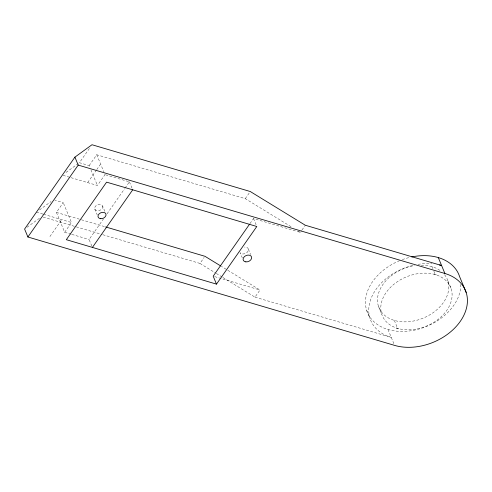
<?xml version="1.0" encoding="UTF-8"?>
<svg xmlns="http://www.w3.org/2000/svg" width="492" height="492" viewBox="0 0 492 492"><rect width="100%" height="100%" fill="white"/><g stroke="black" fill="none" stroke-linecap="round" stroke-linejoin="round"><path stroke-width="0.37" stroke-dasharray="2.46 1.84" d="M89.396 148.461L79.421 162.717L89.163 165.595L89.753 167.016M71.131 234.18L64.661 232.273L56.426 212.39L63.247 202.636L54.895 200.17M89.163 165.595L96.752 154.759L245.28 198.663L292.457 227.562M49.926 236.529L61.74 219.641M87.656 182.6L96.327 170.201M96.764 169.58L100.233 164.623M64.661 232.273L71.481 222.519L63.247 202.636M71.014 177.68L97.404 185.478L104.987 174.642L104.101 172.507M91.838 246.117L89.089 239.493L103.554 218.817M107.059 213.811L124.593 188.75M125.029 188.122L129.414 181.862L104.987 174.642M102.791 234.709L199.961 263.429L204.125 257.482M245.28 198.663L250.274 191.523M250.01 223.553L253.515 218.546L300.317 232.378L301.565 230.594M222.894 277.482L254.997 297.15L259.991 290.009L221.338 266.326M301.983 229.998L305.311 225.244M65.996 172.458L78.197 163.602M39.465 209.943L51.063 201.529M27.042 227.273L39.858 217.974M434.036 274.05L436.681 274.831M396.195 328.133L398.84 328.914M63.056 175.324L70.288 177.464M56.426 212.39L80.694 219.561M81.426 219.776L104.956 226.732M36.414 212.157L42.927 214.082M43.653 214.291L71.481 222.519M43.161 217.083L75.553 226.658M76.285 226.873L102.053 234.487M71.844 234.395L89.089 239.493M214.653 276.609L259.991 290.009M254.997 297.15L391.288 337.432A49.477 35.529 -22.5 0 1 370.205 300.963A49.477 35.529 -22.5 0 1 413.569 265.213M298.349 231.172L300.317 232.378M199.961 263.429L215.687 273.066M216.345 273.466L222.236 277.076M242.322 257.931L240.065 252.66A4.563 3.278 -22.5 0 0 247.642 251.867A4.563 3.278 -22.5 0 0 244.53 247.064M447.874 280.846L451.17 288.804A36.998 26.574 -22.5 0 1 406.109 329.769A36.998 26.574 -22.5 0 1 392.044 285.87A36.998 26.574 -22.5 0 1 451.17 288.804M431.958 266.639L432.782 268.626M433.882 271.276L435.254 274.591M394.332 320.415L397.628 328.367M378.416 306.208L381.712 314.16M387.991 329.48L394.307 344.726M366.706 310.483L370.002 318.435M253.515 218.546L256.258 225.17M129.414 181.862L132.157 188.485M96.752 154.759L103.806 171.8M90.928 169.857L97.404 185.478M102.656 206.123A4.194 3.007 -22.5 0 1 97.551 210.767A4.194 3.007 -22.5 0 1 95.952 205.791A4.194 3.007 -22.5 0 1 102.656 206.123L104.851 211.431M94.784 209.002L97.256 214.961M248.423 249.192L250.557 254.512M417.966 264.358A49.477 35.529 -22.5 0 1 431.822 263.755M460.832 284.444A49.477 35.529 -22.5 0 1 418.022 329.296A49.477 35.529 -22.5 0 1 366.374 309.351A49.477 35.529 -22.5 0 1 399.461 260.735M402.284 259.635A49.477 35.529 -22.5 0 1 410.279 257.261M444.59 274.721A36.998 26.574 -22.5 0 1 424.264 317.672A36.998 26.574 -22.5 0 1 377.844 303.951A36.998 26.574 -22.5 0 1 414.289 265.766M421.232 265.188A36.998 26.574 -22.5 0 1 440.986 271.166"/><path stroke-width="0.74" d="M439.454 264.954A49.477 35.529 -22.5 0 1 441.595 265.526L305.311 225.244L250.274 191.523L91.998 144.74L74.913 157.139L24.6 229.044L27.896 236.996L394.578 345.384A49.477 35.529 -22.5 0 0 460.254 321.411A49.477 35.529 -22.5 0 0 444.891 273.478L438.298 257.574M27.896 236.996L78.203 165.091L74.913 157.139M92.385 247.445L132.705 189.814L256.806 226.498L216.486 284.13L66.334 239.69L106.598 182.151L132.705 189.814M249.567 224.18L213.19 276.178L216.486 284.13M78.203 165.091L444.891 273.478M105.694 226.953L204.955 256.295L220.68 265.926M466.17 292.476L459.583 276.572A49.477 35.529 -22.5 0 0 411.749 256.941M245.84 261.873A4.465 3.204 -22.5 0 0 251.621 257.175A4.465 3.204 -22.5 0 0 244.659 256.406A4.465 3.204 -22.5 0 0 245.84 261.873M100.842 218.719A4.194 3.007 -22.5 0 0 105.946 214.082A4.194 3.007 -22.5 0 0 99.249 213.749A4.194 3.007 -22.5 0 0 100.842 218.719"/></g></svg>
